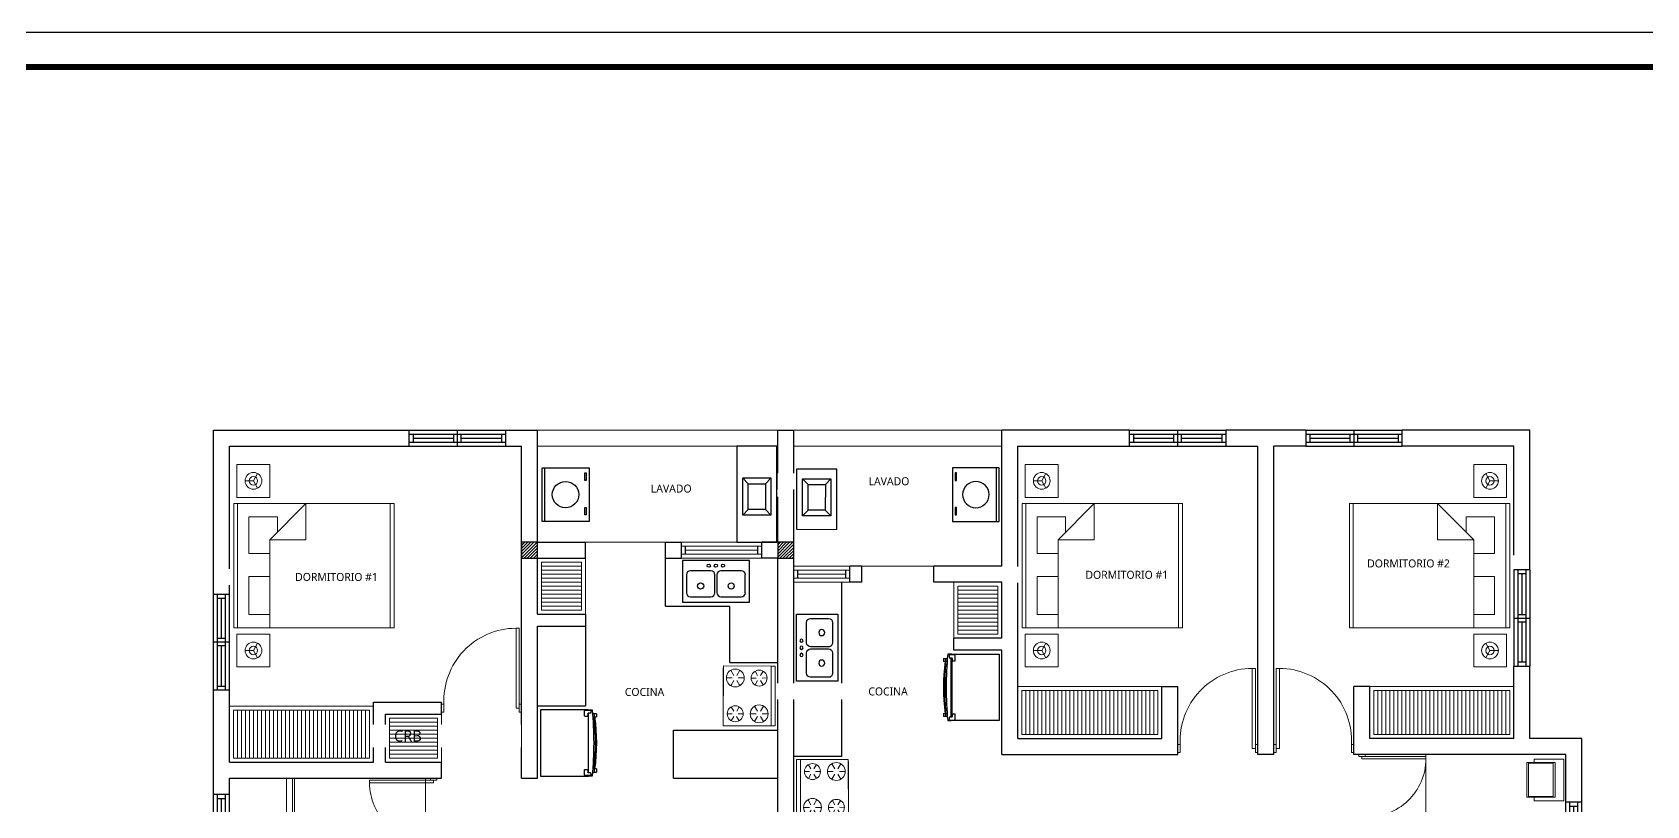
# Model space of a CAD drawing. Header units: feet. Extents: x -417 to 46, y -646 to -218.
# Drawn here: x -80 to -59.83, y -227.68 to -218.01 of the extents above; entities that cross this region are included whole.
import ezdxf

# ---------------------------------------------------------------- set-up
doc = ezdxf.new("R2010")
doc.units = ezdxf.units.FT
doc.header["$MEASUREMENT"] = 0
for name, color, linetype, lineweight in [('A-GENM', 8, 'Continuous', 9), ('A-WALL', 4, 'Continuous', 25), ('closet', 8, 'Continuous', 5), ('FURN', 2, 'Continuous', 30), ('I-FURN', 2, 'Continuous', 0), ('muebles', 2, 'Continuous', 5), ('P-SANR-FIXT', 2, 'Continuous', 9), ('Piso', 8, 'Continuous', 9), ('puertas', 8, 'Continuous', 9), ('TXT', 2, 'Continuous', 9)]:
    doc.layers.add(name, color=color, linetype=linetype, lineweight=lineweight)
for name, color, linetype in [('COCINA', 2, 'Continuous'), ('columna', 9, 'Continuous'), ('MARCO', 7, 'Continuous'), ('PERT-VENT', 2, 'Continuous')]:
    doc.layers.add(name, color=color, linetype=linetype)
doc.styles.add('ads', font='trebuc.ttf', dxfattribs={"height": 0.14})

# ---------------------------------------------------------------- blocks, each defined once
blk = doc.blocks.new('A$C2C3967B4')
at = {"layer": 'COCINA'}
for p, q in [((0.838, 0.52), (0, 0.52)), ((0, 0.52), (0, 0)), ((0.838, 0), (0.838, 0.52)), ((0.051, 0.342), (0.051, 0.119)), ((0.356, 0.393), (0.102, 0.393)), ((0.406, 0.119), (0.406, 0.342)), ((0.432, 0.342), (0.432, 0.119)), ((0.737, 0.393), (0.483, 0.393)), ((0.787, 0.119), (0.787, 0.342)), ((0.102, 0.068), (0.356, 0.068)), ((0.483, 0.068), (0.737, 0.068)), ((0, 0), (0.838, 0))]:
    blk.add_line(p, q, dxfattribs=at)
for centre, radius in [((0.33, 0.456), 0.0201), ((0.419, 0.456), 0.0201), ((0.508, 0.456), 0.0201), ((0.229, 0.202), 0.0381), ((0.61, 0.202), 0.0381)]:
    blk.add_circle(centre, radius, dxfattribs=at)
for centre, start, end in [((0.102, 0.342), 90, 180), ((0.356, 0.342), 0, 90), ((0.483, 0.342), 90, 180), ((0.737, 0.342), 0, 90), ((0.102, 0.119), 180, 270), ((0.356, 0.119), 270, 0), ((0.483, 0.119), 180, 270), ((0.737, 0.119), 270, 0)]:
    blk.add_arc(centre, 0.0508, start, end, dxfattribs=at)
blk = doc.blocks.new('A$C285A50AC')
at = {"layer": 'muebles'}
for p, q in [((0.001, 0.69, -0.889), (0, 0.029, -0.889)), ((0.001, 0.69), (0.001, 0.639)), ((0.763, 0.688), (0.001, 0.69)), ((0.763, 0.688, -0.889), (0.001, 0.69, -0.889)), ((0.001, 0.639), (0.763, 0.637)), ((0.762, 0.028, -0.889), (0.763, 0.688, -0.889)), ((0.763, 0.637), (0.763, 0.688)), ((0, 0.029, -0.889), (0.762, 0.028, -0.889))]:
    blk.add_line(p, q, dxfattribs=at)
at = {"layer": 'muebles', "color": 8}
for p, q in [((0.12, 0.505, 0.003), (0.054, 0.543, 0.003)), ((0.12, 0.467, 0.003), (0.054, 0.429, 0.003)), ((0.153, 0.524, 0.003), (0.153, 0.6, 0.003)), ((0.153, 0.448, 0.003), (0.153, 0.372, 0.003)), ((0.186, 0.505, 0.003), (0.252, 0.543, 0.003)), ((0.186, 0.467, 0.003), (0.252, 0.429, 0.003)), ((0.577, 0.466, 0.003), (0.522, 0.435, 0.003)), ((0.577, 0.504, 0.003), (0.523, 0.536, 0.003)), ((0.61, 0.523, 0.003), (0.611, 0.587, 0.003)), ((0.61, 0.447, 0.003), (0.61, 0.384, 0.003)), ((0.643, 0.504, 0.003), (0.698, 0.536, 0.003)), ((0.643, 0.466, 0.003), (0.698, 0.434, 0.003)), ((0.12, 0.2, 0.003), (0.065, 0.232, 0.003)), ((0.153, 0.219, 0.003), (0.153, 0.283, 0.003)), ((0.186, 0.2, 0.003), (0.241, 0.232, 0.003)), ((0.577, 0.2, 0.003), (0.511, 0.238, 0.003)), ((0.61, 0.219, 0.003), (0.61, 0.295, 0.003)), ((0.643, 0.199, 0.003), (0.709, 0.237, 0.003)), ((0.12, 0.162, 0.003), (0.065, 0.131, 0.003)), ((0.153, 0.143, 0.003), (0.152, 0.08, 0.003)), ((0.186, 0.162, 0.003), (0.241, 0.13, 0.003)), ((0.577, 0.162, 0.003), (0.511, 0.124, 0.003)), ((0.61, 0.142, 0.003), (0.61, 0.066, 0.003)), ((0.643, 0.161, 0.003), (0.709, 0.123, 0.003))]:
    blk.add_line(p, q, dxfattribs=at)
at = {"layer": 'muebles', "extrusion": (-0.001805, -0.999998, 0)}
for p, q in [((0.063, 0.027, -0.622), (0.698, 0.025, -0.622)), ((0.063, 0.027, -0.102), (0.698, 0.025, -0.102))]:
    blk.add_line(p, q, dxfattribs=at)
at = {"layer": 'muebles'}
for centre, radius in [((0.153, 0.486, 0.003), 0.114), ((0.61, 0.485, 0.003), 0.102), ((0.153, 0.181, 0.003), 0.102), ((0.61, 0.181, 0.003), 0.114)]:
    blk.add_circle(centre, radius, dxfattribs=at)
at = {"layer": 'muebles', "color": 8, "extrusion": (-0.001805, -0.999998, 0)}
for centre in [(0.089, -0.038, -0.027), (0.216, -0.038, -0.027), (0.381, -0.038, -0.027), (0.546, -0.038, -0.027), (0.673, -0.038, -0.027)]:
    blk.add_circle(centre, 0.0254, dxfattribs=at)
at = {"layer": 'muebles'}
for points in [[(0, 0.029), (0.001, 0.639), (0.763, 0.637), (0.762, 0.028)], [(0.001, 0.69, 0.254), (0.001, 0.639, 0.254), (0.763, 0.637, 0.254), (0.763, 0.688, 0.254)]]:
    blk.add_3dface(points, dxfattribs=at)
at = {"layer": 'muebles', "color": 8}
for points in [[(0.025, 0.027, -0.076), (0.025, 0.027, -0.533), (0.737, 0.025, -0.533), (0.737, 0.025, -0.076)], [(0.025, 0.027, -0.597), (0.025, 0.027, -0.851), (0.737, 0.025, -0.851), (0.737, 0.025, -0.597)]]:
    blk.add_3dface(points, dxfattribs=at)
blk = doc.blocks.new('A$C007B5363')
at = {"layer": 'COCINA'}
for p, q in [((0, 0.829), (0.594, 0.829)), ((0, 0), (0, 0.829)), ((0.551, 0.816), (0.551, 0.752)), ((0.621, 0.822), (0.557, 0.822)), ((0.594, 0.829), (0.601, 0.829)), ((0.594, 0.822), (0.594, 0.829)), ((0.601, 0.829), (0.601, 0.822)), ((0.645, 0.829), (0.601, 0.829)), ((0.627, 0.791), (0.627, 0.816)), ((0.557, 0.746), (0.582, 0.746)), ((0.589, 0.752), (0.589, 0.778)), ((0.594, 0.045), (0.594, 0.784)), ((0.595, 0.784), (0.621, 0.784)), ((0.601, 0.784), (0.601, 0.044)), ((0.649, 0.778), (0.671, 0.778)), ((0.671, 0.74), (0.651, 0.74)), ((0.654, 0.702), (0.671, 0.702)), ((0.671, 0.778), (0.698, 0.778)), ((0.671, 0.74), (0.671, 0.778)), ((0.671, 0.74), (0.671, 0.778)), ((0.698, 0.74), (0.671, 0.74)), ((0.671, 0.74), (0.671, 0.702)), ((0.671, 0.702), (0.671, 0.74)), ((0.699, 0.74), (0.699, 0.778)), ((0.594, 0), (0, 0)), ((0.551, 0.076), (0.551, 0.013)), ((0.582, 0.083), (0.557, 0.083)), ((0.557, 0.006), (0.621, 0.006)), ((0.589, 0.051), (0.589, 0.076)), ((0.594, 0), (0.594, 0.006)), ((0.594, 0), (0.601, 0)), ((0.621, 0.044), (0.595, 0.044)), ((0.601, 0.006), (0.601, 0)), ((0.601, 0), (0.645, 0)), ((0.627, 0.013), (0.627, 0.038)), ((0.671, 0.051), (0.649, 0.051)), ((0.651, 0.089), (0.671, 0.089)), ((0.671, 0.127), (0.654, 0.127)), ((0.671, 0.127), (0.671, 0.089)), ((0.671, 0.089), (0.671, 0.127)), ((0.671, 0.089), (0.698, 0.089)), ((0.671, 0.051), (0.671, 0.089)), ((0.671, 0.051), (0.671, 0.089)), ((0.698, 0.051), (0.671, 0.051)), ((0.699, 0.051), (0.699, 0.089))]:
    blk.add_line(p, q, dxfattribs=at)
for centre, radius, start, end in [((0.557, 0.816), 0.00635, 90, 180), ((0.621, 0.816), 0.00635, 360, 90), ((-3.851, 0.414), 4.515, 354.7351, 5.2649), ((0.557, 0.752), 0.00635, 180, 270), ((0.582, 0.752), 0.00635, 270, 360), ((0.595, 0.778), 0.00635, 90, 180), ((0.621, 0.791), 0.00635, 270, 360), ((-3.079, 0.414), 3.761, 355.6182, 4.3818), ((-1.675, 0.414), 2.373, 352.1151, 7.8849), ((0.557, 0.076), 0.00635, 90, 180), ((0.557, 0.013), 0.00635, 180, 270), ((0.582, 0.076), 0.00635, 360, 90), ((0.595, 0.051), 0.00635, 180, 270), ((0.621, 0.038), 0.00635, 360, 90), ((0.621, 0.013), 0.00635, 270, 360)]:
    blk.add_arc(centre, radius, start, end, dxfattribs=at)
blk = doc.blocks.new('bath_sink_6127 - bath_sink_6127-V2-Nivel 1')
at = {"layer": 'I-FURN'}
for p, q in [((0.293, 0.297), (-0.127, 0.297)), ((-0.127, 0.297), (-0.127, -0.29)), ((0.395, 0.244), (-0.005, 0.244)), ((-0.005, 0.244), (-0.005, -0.245)), ((0.025, -0.234), (0.025, 0.233)), ((0.025, 0.233), (0.369, 0.233)), ((0.293, 0.244), (0.293, 0.297)), ((0.369, 0.233), (0.369, -0.234)), ((0.395, -0.245), (0.395, 0.244)), ((0.293, -0.29), (-0.127, -0.29)), ((-0.005, -0.245), (0.395, -0.245)), ((0.369, -0.234), (0.025, -0.234)), ((0.293, -0.29), (0.293, -0.245))]:
    blk.add_line(p, q, dxfattribs=at)
blk = doc.blocks.new('A$C3D6C2CD6')
at = {"layer": 'P-SANR-FIXT'}
for p, q in [((0, 1.6), (0.787, 1.6)), ((0, 0.102), (0, 1.6)), ((0.711, 1.6), (0.711, 0.102)), ((0.787, 0), (0.787, 1.6)), ((0.813, 1.6), (0.813, 0)), ((0.324, 0.227), (0.324, 0.317)), ((0.333, 0.317), (0.333, 0.227)), ((0.351, 0.227), (0.351, 0.317)), ((0.36, 0.317), (0.36, 0.227)), ((0.378, 0.227), (0.378, 0.317)), ((0.387, 0.317), (0.387, 0.227)), ((0.711, 0.102), (0, 0.102)), ((0, 0), (0.787, 0)), ((0.124, 0), (0.787, 0)), ((0.813, 0), (0.787, 0)), ((0.813, 0), (0.787, 0))]:
    blk.add_line(p, q, dxfattribs=at)
for centre, radius, start, end in [((0.356, 0.272), 0.0635, 90, 270), ((0.356, 0.272), 0.0635, 90, 270), ((0.328, 0.317), 0.00444, 360, 180), ((0.328, 0.227), 0.00444, 180, 360), ((0.356, 0.317), 0.00444, 360, 180), ((0.356, 0.227), 0.00444, 180, 360), ((0.356, 0.272), 0.0635, 270, 90), ((0.356, 0.272), 0.0635, 270, 90), ((0.383, 0.317), 0.00444, 360, 180), ((0.383, 0.227), 0.00444, 180, 360)]:
    blk.add_arc(centre, radius, start, end, dxfattribs=at)
blk = doc.blocks.new('A$C4D292AF4')
at = {"layer": 'puertas'}
for points in [[(0.03, 0.05), (0.07, 0.05), (0.07, 1.05), (0.03, 1.05)], [(0, 0), (0.03, 0), (0.03, 0.1), (0, 0.1)], [(0.97, 0), (1, 0), (1, 0.1), (0.97, 0.1)]]:
    blk.add_lwpolyline(points, close=True, dxfattribs=at)
blk.add_arc((0.068, 0.147), 0.903, 357.0481, 89.8556, dxfattribs=at)
blk = doc.blocks.new('A$C26A1068B')
at = {"layer": 'muebles', "color": 2, "linetype": 'Continuous'}
for p, q in [((0.45, 2.531, 224.56), (0.038, 2.531, 224.56)), ((0.038, 2.119, 224.56), (0.038, 2.531, 224.56)), ((0.45, 2.119, 224.56), (0.45, 2.531, 224.56)), ((0.45, 2.119, 224.56), (0.038, 2.119, 224.56)), ((0.45, 0.412, 224.56), (0.038, 0.412, 224.56)), ((0.038, 0.412, 224.56), (0.038, 0, 224.56)), ((0.45, 0.412, 224.56), (0.45, 0, 224.56)), ((0.45, 0, 224.56), (0.038, 0, 224.56))]:
    blk.add_line(p, q, dxfattribs=at)
at = {"layer": 'muebles', "color": 8, "linetype": 'Continuous'}
for p, q in [((0.246, 2.326, 224.56), (0.141, 2.326, 224.56)), ((0.246, 2.326, 224.56), (0.298, 2.416, 224.56)), ((0.246, 2.326, 224.56), (0.298, 2.235, 224.56)), ((0.246, 0.206, 224.56), (0.141, 0.206, 224.56)), ((0.246, 0.206, 224.56), (0.298, 0.296, 224.56)), ((0.246, 0.206, 224.56), (0.298, 0.115, 224.56))]:
    blk.add_line(p, q, dxfattribs=at)
at = {"layer": 'muebles', "linetype": 'Continuous'}
for p, q in [((2.003, 2.041, 224.56), (0, 2.041, 224.56)), ((0, 2.041, 224.56), (0, 0.491, 224.56)), ((0.047, 0.491, 224.56), (0.047, 2.041, 224.56)), ((0.45, 1.59, 224.56), (0.901, 2.041, 224.56)), ((0.901, 2.041, 224.56), (0.901, 1.59, 224.56)), ((1.956, 2.041, 224.56), (1.956, 0.491, 224.56)), ((2.003, 0.491, 224.56), (2.003, 2.041, 224.56)), ((0.545, 1.875, 224.56), (0.19, 1.875, 224.56)), ((0.19, 1.875, 224.56), (0.19, 1.417, 224.56)), ((0.545, 1.685, 224.56), (0.545, 1.875, 224.56)), ((0.19, 1.417, 224.56), (0.45, 1.417, 224.56)), ((0.901, 1.59, 224.56), (0.45, 1.59, 224.56)), ((0.45, 0.491, 224.56), (0.45, 1.59, 224.56)), ((0.19, 1.13, 224.56), (0.19, 0.657, 224.56)), ((0.45, 1.13, 224.56), (0.19, 1.13, 224.56)), ((0.19, 0.657, 224.56), (0.45, 0.657, 224.56)), ((0, 0.491, 224.56), (2.003, 0.491, 224.56))]:
    blk.add_line(p, q, dxfattribs=at)
at = {"layer": 'muebles', "color": 8, "linetype": 'Continuous'}
for centre, major_axis in [((0.246, 2.326, 224.56), (-0.074, -0.074)), ((0.246, 0.206, 224.56), (-0.037, 0.037))]:
    blk.add_ellipse(centre, major_axis=major_axis, ratio=1, dxfattribs=at)
at = {"layer": 'muebles', "color": 8, "linetype": 'Continuous', "extrusion": (0, 0, -1)}
for centre, major_axis in [((0.246, 2.326, 224.56), (-0.037, -0.037)), ((0.246, 0.206, 224.56), (-0.074, 0.074))]:
    blk.add_ellipse(centre, major_axis=major_axis, ratio=1, dxfattribs=at)
blk = doc.blocks.new('A$C01EB0BB3')
at = {"layer": 'FURN'}
for p, q in [((0, 0, 224.56), (0, 0.61, 224.56)), ((0, 0.61, 224.56), (0.533, 0.61, 224.56)), ((0.503, 0.61, 224.56), (0.503, 0, 224.56)), ((0.533, 0.61, 224.56), (0.533, 0, 224.56)), ((0.533, 0, 224.56), (0, 0, 224.56))]:
    blk.add_line(p, q, dxfattribs=at)
at = {"layer": 'FURN', "ltscale": 0.02, "elevation": 224.56}
for points in [[(0.047, 0.536), (0.047, 0.45), (0.032, 0.45), (0.032, 0.536)], [(0.047, 0.143), (0.047, 0.057), (0.032, 0.057), (0.032, 0.143)]]:
    blk.add_lwpolyline(points, close=True, dxfattribs=at)
at = {"layer": 'FURN', "ltscale": 0.02}
blk.add_circle((0.267, 0.305, 224.56), 0.15, dxfattribs=at)
blk = doc.blocks.new('A$C153C7E87')
at = {"layer": 'COCINA'}
for p, q in [((0.076, 0.804), (0.143, 0.731)), ((0.427, 0.804), (0.36, 0.731)), ((0.143, 0.411), (0.076, 0.339)), ((0.36, 0.411), (0.427, 0.339))]:
    blk.add_line(p, q, dxfattribs=at)
at = {"layer": 'COCINA', "extrusion": (1.60732e-15, -2.48059e-15, -1)}
for points in [[(-0.502, 1.2), (0, 1.2), (0, 0), (-0.502, 0)], [(-0.427, 0.339), (-0.076, 0.339), (-0.076, 0.804), (-0.427, 0.804)], [(-0.36, 0.411), (-0.143, 0.411), (-0.143, 0.731), (-0.36, 0.731)]]:
    blk.add_lwpolyline(points, close=True, dxfattribs=at)
blk = doc.blocks.new('A$C72735B25')
at = {"layer": 'PERT-VENT', "extrusion": (-1.27878e-17, -1.31713e-15, -1)}
for p, q in [((0, 0), (0, 1.203)), ((0.05, 0), (0.05, 1.203)), ((0.1, 0.648), (0.1, 1.149)), ((0.15, 0), (0.15, 1.203)), ((0.2, 0), (0.2, 1.203)), ((0.15, 0.648), (0.05, 0.648)), ((0.2, 0.602), (0, 0.602)), ((0.15, 0.555), (0.05, 0.555)), ((0.1, 0.05), (0.1, 0.555)), ((0.05, 0.05), (0.15, 0.05))]:
    blk.add_line(p, q, dxfattribs=at)
at = {"layer": 'PERT-VENT', "extrusion": (-1.27878e-17, 1.31713e-15, -1)}
blk.add_line((0.05, 1.153), (0.15, 1.153), dxfattribs=at)
blk = doc.blocks.new('A$C559373E3')
at = {"layer": 'PERT-VENT', "extrusion": (-1.27878e-17, -1.31713e-15, -1)}
for p, q in [((0, 0), (0, 0.8)), ((0.05, 0), (0.05, 0.8)), ((0.1, 0.448), (0.1, 0.746)), ((0.15, 0), (0.15, 0.8)), ((0.2, 0), (0.2, 0.8)), ((0.15, 0.448), (0.05, 0.448)), ((0.2, 0.402), (0, 0.402)), ((0.15, 0.355), (0.05, 0.355)), ((0.1, 0.05), (0.1, 0.355)), ((0.05, 0.05), (0.15, 0.05))]:
    blk.add_line(p, q, dxfattribs=at)
at = {"layer": 'PERT-VENT', "extrusion": (-1.27878e-17, 1.31713e-15, -1)}
blk.add_line((0.05, 0.75), (0.15, 0.75), dxfattribs=at)
blk = doc.blocks.new('A$C012446DC')
at = {"layer": 'Piso'}
h = blk.add_hatch(dxfattribs=at)
h.set_pattern_fill('ANSI31', color=256, scale=0.008571, angle=180)
h.set_pattern_definition([(225, (206536.064322, 1154820.960068), (0.0192434059784, -0.0192434059784), [])])
h.paths.add_polyline_path([(0, 0), (0.2, 0), (0.2, 0.2), (0, 0.2)])
at = {"layer": 'columna'}
blk.add_lwpolyline([(0.2, 0.2), (0, 0.2), (0, 0), (0.2, 0)], close=True, dxfattribs=at)
blk = doc.blocks.new('A$C387E0859')
for p in [(0, 8.7), (3.2, 8.7), (0, 0), (3.2, 0), (6, 0), (9.2, 0)]:
    blk.add_blockref('A$C012446DC', p)

msp = doc.modelspace()

# ---------------------------------------------------------------- hatches: boundary and pattern name
at = {"layer": 'closet'}
h = msp.add_hatch(dxfattribs=at)
h.set_pattern_fill('ANSI31', color=256, scale=0.4, angle=315, style=0)
h.set_pattern_definition([(0, (-73.638263, -225.2367), (2e-17, 0.05), [])])
h.paths.add_polyline_path([(-73.6383, -225.2367), (-73.1383, -225.2367), (-73.1383, -224.6367), (-73.6383, -224.6367)])
h = msp.add_hatch(dxfattribs=at)
h.set_pattern_fill('ANSI31', color=256, scale=0.4, angle=315, style=0)
h.set_pattern_definition([(0, (-68.438263, -225.53664), (2e-17, 0.05), [])])
h.paths.add_polyline_path([(-68.4383, -225.5366), (-67.9383, -225.5366), (-67.9383, -224.9367), (-68.4383, -224.9367)])
h = msp.add_hatch(dxfattribs=at)
h.set_pattern_fill('ANSI31', color=256, scale=0.4, angle=45, style=0)
h.set_pattern_definition([(90, (-67.638263, -226.78904), (-0.05, 7e-18), [])])
h.paths.add_polyline_path([(-67.6383, -226.789), (-65.9383, -226.789), (-65.9383, -226.239), (-67.6383, -226.239)])
h = msp.add_hatch(dxfattribs=at)
h.set_pattern_fill('ANSI31', color=256, scale=0.4, angle=45, style=0)
h.set_pattern_definition([(90, (-63.238263, -226.78904), (-0.05, 7e-18), [])])
h.paths.add_polyline_path([(-63.2383, -226.789), (-61.5382, -226.789), (-61.5382, -226.239), (-63.2383, -226.239)])

# ---------------------------------------------------------------- linework, layer by layer
at = {"layer": 'A-GENM'}
for p, q in [((-73.6883, -222.9867), (-70.6883, -222.9867)), ((-70.4883, -222.9867), (-70.4883, -222.9867)), ((-67.8883, -222.9867), (-70.4883, -222.9867)), ((-73.6883, -223.1867), (-70.6883, -223.1867)), ((-67.8883, -223.1867), (-70.4883, -223.1867)), ((-67.8883, -227.039), (-67.8883, -227.039))]:
    msp.add_line(p, q, dxfattribs=at)
at = {"layer": 'A-WALL'}
for p, q in [((-77.7383, -222.9867), (-75.2915, -222.9867)), ((-77.7383, -225.0335), (-77.7383, -222.9867)), ((-77.7383, -222.9867), (-75.2915, -222.9867)), ((-74.0883, -222.9867), (-73.6883, -222.9867)), ((-73.6883, -224.3867), (-73.6883, -222.9867)), ((-70.6883, -224.3867), (-70.6883, -222.9867)), ((-70.6883, -222.9867), (-70.4883, -222.9867)), ((-70.4883, -228.4867), (-70.4883, -222.9867)), ((-66.2915, -222.9867), (-67.8883, -222.9867)), ((-67.8883, -224.6867), (-67.8883, -222.9867)), ((-64.0883, -222.9867), (-65.0883, -222.9867)), ((-61.2882, -222.9867), (-62.8851, -222.9867)), ((-61.2882, -224.7335), (-61.2882, -222.9867)), ((-77.5383, -225.0335), (-77.5383, -223.1867)), ((-77.5383, -223.1867), (-75.2915, -223.1867)), ((-74.0883, -223.1867), (-73.8883, -223.1867)), ((-73.8883, -227.3367), (-73.8883, -223.1867)), ((-67.6883, -226.839), (-67.6883, -223.1867)), ((-67.6883, -223.1867), (-66.2915, -223.1867)), ((-65.0883, -223.1867), (-64.6883, -223.1867)), ((-64.6883, -227.039), (-64.6883, -223.1867)), ((-64.4883, -227.039), (-64.4883, -223.1867)), ((-64.0883, -223.1867), (-64.4883, -223.1867)), ((-61.4882, -223.1867), (-62.8851, -223.1867)), ((-61.4882, -224.7335), (-61.4882, -223.1867)), ((-73.6883, -224.3867), (-73.0883, -224.3867)), ((-73.0883, -224.5867), (-73.0883, -224.3867)), ((-72.0883, -224.5867), (-72.0883, -224.3867)), ((-72.0883, -224.3867), (-71.8883, -224.3867)), ((-71.8883, -224.5867), (-71.8883, -224.3867)), ((-70.8883, -224.5867), (-70.8883, -224.3867)), ((-70.6883, -224.3867), (-70.8883, -224.3867)), ((-73.6883, -224.5867), (-73.0883, -224.5867)), ((-73.6883, -225.2867), (-73.6883, -224.5867)), ((-72.0883, -224.5867), (-71.8883, -224.5867)), ((-70.6883, -224.5867), (-70.8883, -224.5867)), ((-70.6883, -232.0867), (-70.6883, -224.5867)), ((-69.7883, -224.8867), (-69.7883, -224.6867)), ((-69.6383, -224.6867), (-69.7883, -224.6867)), ((-69.6383, -224.8867), (-69.6383, -224.6867)), ((-67.8883, -224.6867), (-68.7383, -224.6867)), ((-68.7383, -224.8867), (-68.7383, -224.6867)), ((-69.6383, -224.8867), (-69.7883, -224.8867)), ((-67.8883, -224.8867), (-68.7383, -224.8867)), ((-67.8883, -225.5866), (-67.8883, -224.8867)), ((-73.6883, -225.2867), (-73.0883, -225.2867)), ((-73.0883, -225.2867), (-73.0883, -225.4367)), ((-73.6883, -225.4367), (-73.0883, -225.4367)), ((-67.8883, -225.5866), (-68.4883, -225.5866)), ((-68.4883, -225.7366), (-68.4883, -225.5866)), ((-67.8883, -225.7366), (-68.4883, -225.7366)), ((-67.8883, -227.039), (-67.8883, -225.7366)), ((-61.4882, -226.839), (-61.4882, -225.9367)), ((-61.2882, -226.839), (-61.2882, -225.9367)), ((-77.7383, -227.5351), (-77.7383, -226.2367)), ((-77.5383, -227.1367), (-77.5383, -226.2367)), ((-65.8883, -226.839), (-65.8883, -226.189)), ((-65.8883, -226.189), (-65.6883, -226.189)), ((-65.6883, -227.039), (-65.6883, -226.189)), ((-63.4883, -227.039), (-63.4883, -226.189)), ((-63.2883, -226.189), (-63.4883, -226.189)), ((-63.2883, -226.839), (-63.2883, -226.189)), ((-75.7383, -227.1367), (-75.7383, -226.3867)), ((-75.7383, -226.3867), (-74.8883, -226.3867)), ((-75.5883, -227.1367), (-75.5883, -226.5367)), ((-75.5883, -226.5367), (-74.8883, -226.5367)), ((-74.8883, -226.5367), (-74.8883, -226.3867)), ((-67.6883, -226.839), (-65.8883, -226.839)), ((-61.4882, -226.839), (-63.2883, -226.839)), ((-60.6383, -226.839), (-61.2882, -226.839)), ((-60.6383, -227.6367), (-60.6383, -226.839)), ((-77.5383, -227.1367), (-75.7383, -227.1367)), ((-75.5883, -227.1367), (-74.8883, -227.1367)), ((-74.8883, -227.3367), (-74.8883, -227.1367)), ((-67.8883, -227.039), (-65.6883, -227.039)), ((-64.4883, -227.039), (-64.6883, -227.039)), ((-60.8383, -227.039), (-63.4883, -227.039)), ((-60.8383, -227.6367), (-60.8383, -227.039)), ((-77.5383, -227.5351), (-77.5383, -227.3367)), ((-77.5383, -227.3367), (-74.8883, -227.3367)), ((-73.8883, -227.3367), (-73.6883, -227.3367))]:
    msp.add_line(p, q, dxfattribs=at)
at = {"layer": 'A-WALL', "extrusion": (-6.28888e-16, -1.94037e-15, -1)}
for p, q in [((-75.2915, -223.1867), (-75.2915, -222.9867)), ((-74.0883, -222.9867), (-74.0883, -223.1867)), ((-66.2915, -223.1867), (-66.2915, -222.9867)), ((-65.0883, -222.9867), (-65.0883, -223.1867))]:
    msp.add_line(p, q, dxfattribs=at)
at = {"layer": 'A-WALL', "extrusion": (6.10446e-16, -1.94037e-15, -1)}
for p, q in [((-64.0883, -222.9867), (-64.0883, -223.1867)), ((-62.8851, -223.1867), (-62.8851, -222.9867))]:
    msp.add_line(p, q, dxfattribs=at)
at = {"layer": 'A-WALL', "extrusion": (-1.27878e-17, -1.31713e-15, -1)}
for p, q in [((-77.7383, -225.0335), (-77.5383, -225.0335)), ((-77.5383, -226.2367), (-77.7383, -226.2367)), ((-77.7383, -227.5351), (-77.5383, -227.5351))]:
    msp.add_line(p, q, dxfattribs=at)
at = {"layer": 'A-WALL', "extrusion": (-5.65398e-18, -1.31713e-15, -1)}
for p, q in [((-61.4882, -225.9367), (-61.2882, -225.9367)), ((-60.6383, -227.6367), (-60.8383, -227.6367))]:
    msp.add_line(p, q, dxfattribs=at)
at = {"layer": 'closet'}
for p, q in [((-73.0883, -224.3867), (-72.0883, -224.3867)), ((-73.0883, -224.5867), (-73.0883, -225.2867)), ((-69.6383, -224.6867), (-68.7383, -224.6867)), ((-68.4883, -225.5866), (-68.4883, -224.8867)), ((-67.6883, -226.189), (-65.8883, -226.189)), ((-61.4882, -226.189), (-63.2883, -226.189)), ((-77.5383, -226.4367), (-75.7383, -226.4367)), ((-74.8883, -227.1367), (-74.8883, -226.5367)), ((-62.5883, -227.839), (-62.5883, -227.039)), ((-75.0883, -228.1367), (-75.0883, -227.3367))]:
    msp.add_line(p, q, dxfattribs=at)
for points in [[(-73.6383, -225.2367), (-73.1383, -225.2367), (-73.1383, -224.6367), (-73.6383, -224.6367)], [(-68.4383, -225.5366), (-67.9383, -225.5366), (-67.9383, -224.9367), (-68.4383, -224.9367)], [(-67.6383, -226.789), (-65.9383, -226.789), (-65.9383, -226.239), (-67.6383, -226.239)], [(-63.2383, -226.789), (-61.5382, -226.789), (-61.5382, -226.239), (-63.2383, -226.239)]]:
    msp.add_lwpolyline(points, close=True, dxfattribs=at)
at = {"layer": 'COCINA'}
for p, q in [((-70.3095, -223.9848), (-70.3765, -224.0575)), ((-70.093, -223.9849), (-70.026, -224.0576)), ((-72.0883, -225.1867), (-72.0883, -224.5867)), ((-69.8883, -227.0625), (-69.8883, -224.8867)), ((-72.0883, -225.1867), (-71.2883, -225.1867)), ((-71.2883, -225.8904), (-71.2883, -225.1867)), ((-71.2883, -225.8904), (-70.6883, -225.8904)), ((-71.9883, -227.3367), (-71.9883, -226.7367)), ((-71.9883, -226.7367), (-70.6883, -226.7367)), ((-69.8883, -227.0625), (-70.4883, -227.0625)), ((-71.9883, -227.3367), (-70.6883, -227.3367))]:
    msp.add_line(p, q, dxfattribs=at)
at = {"layer": 'PERT-VENT', "lineweight": 15}
for p, q in [((-71.8883, -224.3867), (-70.8883, -224.3867)), ((-71.8883, -224.4367), (-70.8883, -224.4367)), ((-71.8383, -224.4867), (-70.9383, -224.4867)), ((-71.8883, -224.5367), (-70.8883, -224.5367)), ((-71.8883, -224.5867), (-70.8883, -224.5867)), ((-69.7883, -224.6867), (-70.4883, -224.6867)), ((-69.7883, -224.7367), (-70.4883, -224.7367)), ((-69.7883, -224.8367), (-70.4883, -224.8367)), ((-69.7883, -224.8867), (-70.4883, -224.8867)), ((-69.8383, -224.7867), (-70.4383, -224.7867))]:
    msp.add_line(p, q, dxfattribs=at)
at = {"layer": 'PERT-VENT'}
for p, q in [((-71.8383, -224.5367), (-71.8383, -224.4367)), ((-70.9383, -224.5367), (-70.9383, -224.4367)), ((-70.4383, -224.8367), (-70.4383, -224.7367)), ((-69.8383, -224.8367), (-69.8383, -224.7367))]:
    msp.add_line(p, q, dxfattribs=at)

# ---------------------------------------------------------------- block references
at = {"rotation": 270}
for p in [(-75.2915, -222.9867), (-66.2915, -222.9867), (-64.0883, -222.9867)]:
    msp.add_blockref('A$C72735B25', p, dxfattribs=at)
at = {"extrusion": (3.56775e-15, 5.02252e-16, -1), "xscale": -1}
msp.add_blockref('A$C2C3967B4', (71.8798, -225.1358), dxfattribs=at)
for name, p in [('A$C72735B25', (-77.7383, -226.2367)), ('A$C3D6C2CD6', (-77.5383, -228.9367)), ('A$C559373E3', (-77.7383, -228.3383)), ('A$C559373E3', (-60.8383, -228.4367))]:
    msp.add_blockref(name, p)
at = {"extrusion": (1.60776e-15, -2.47805e-15, -1), "xscale": -0.9799999999999965, "yscale": 0.9799999999999898, "zscale": 0.9799999999999965, "rotation": 269.8075498061957}
msp.add_blockref('A$C285A50AC', (69.7766, -227.8487), dxfattribs=at)
at = {"layer": 'COCINA', "extrusion": (-1.63751e-15, -2.48074e-15, -1), "rotation": 180.0000000000032}
msp.add_blockref('A$C007B5363', (73.6517, -226.4801), dxfattribs=at)
at = {"layer": 'I-FURN', "xscale": 0.8877811220785607, "yscale": 0.8877811220785607, "zscale": 0.8877811220785607, "rotation": 180.0471946921292}
msp.add_blockref('bath_sink_6127 - bath_sink_6127-V2-Nivel 1', (-60.9773, -227.355), dxfattribs=at)
at = {"layer": 'puertas', "extrusion": (-6.28888e-16, -1.94037e-15, -1), "xscale": 1.000288939019299, "yscale": 1.000288939019299, "zscale": 1.000288939019299}
for p in [(73.888, -226.5117), (64.688, -227.0141)]:
    msp.add_blockref('A$C4D292AF4', p, dxfattribs=at)
at = {"layer": 'puertas', "extrusion": (6.28888e-16, -1.94037e-15, -1), "xscale": -1.000288939019299, "yscale": 1.000288939019299, "zscale": 1.000288939019297}
msp.add_blockref('A$C4D292AF4', (64.4886, -227.0141), dxfattribs=at)
at = {"layer": 'puertas', "extrusion": (-1.94037e-15, -6.28888e-16, -1), "xscale": -0.8002311512154279, "yscale": 0.8002311512154421, "zscale": 0.8002311512154375, "rotation": 90}
msp.add_blockref('A$C4D292AF4', (63.4283, -227.0388), dxfattribs=at)
at = {"layer": 'puertas', "extrusion": (1.94037e-15, -6.28888e-16, -1), "xscale": 0.8002311512154279, "yscale": 0.8002311512154279, "zscale": 0.8002311512154279, "rotation": 270}
msp.add_blockref('A$C4D292AF4', (74.9483, -227.3365), dxfattribs=at)

# ---------------------------------------------------------------- texts
at = {"layer": 'TXT', "insert": (-72.3523, -226.2075), "char_height": 0.1, "width": 2.688, "attachment_point": 2, "style": 'ads', "bg_fill": 2}
msp.add_mtext('COCINA', dxfattribs=at)

# ---------------------------------------------------------------- next in the draw order: linework, layer by layer
at = {"layer": 'A-WALL'}
msp.add_line((-73.6883, -227.3367), (-73.6883, -225.4367), dxfattribs=at)
at = {"layer": 'COCINA'}
for p, q in [((-73.0883, -225.4367), (-73.0883, -226.4367)), ((-73.0883, -226.4367), (-73.6883, -226.4367))]:
    msp.add_line(p, q, dxfattribs=at)

# ---------------------------------------------------------------- next in the draw order: texts
at = {"layer": 'TXT', "width": 2.688, "attachment_point": 2, "style": 'ads', "bg_fill": 2}
for s, insert, char_height in [('LAVADO', (-72.0189, -223.6658), 0.1), ('DORMITORIO #1', (-76.2011, -224.7704), 0.1), ('DORMITORIO #1', (-66.326, -224.7435), 0.1), ('DORMITORIO #2', (-62.8059, -224.6015), 0.1), ('COCINA', (-69.3098, -226.201), 0.1), ('CRB', (-75.3087, -226.7379), 0.14)]:
    msp.add_mtext(s, dxfattribs=dict(at, insert=insert, char_height=char_height))

# ---------------------------------------------------------------- next in the draw order: hatches: boundary and pattern name
at = {"layer": 'closet'}
h = msp.add_hatch(dxfattribs=at)
h.set_pattern_fill('ANSI31', color=256, scale=0.4, angle=45, style=0)
h.set_pattern_definition([(90, (-77.488263, -229.7867), (-0.05, 7e-18), [])])
h.paths.add_polyline_path([(-77.4883, -227.0867), (-75.7883, -227.0867), (-75.7883, -226.4867), (-77.4883, -226.4867)])
h = msp.add_hatch(dxfattribs=at)
h.set_pattern_fill('ANSI31', color=256, scale=0.4, angle=315, style=0)
h.set_pattern_definition([(0, (-75.538263, -227.0867), (2e-17, 0.05), [])])
h.paths.add_polyline_path([(-75.5383, -227.0867), (-74.9383, -227.0867), (-74.9383, -226.4867), (-75.5383, -226.4867)])

# ---------------------------------------------------------------- next in the draw order: linework, layer by layer
at = {"layer": 'A-WALL', "extrusion": (-5.65398e-18, -1.31713e-15, -1)}
msp.add_line((-61.2882, -224.7335), (-61.4882, -224.7335), dxfattribs=at)
at = {"layer": 'closet'}
for points in [[(-77.4883, -227.0867), (-75.7883, -227.0867), (-75.7883, -226.4867), (-77.4883, -226.4867)], [(-75.5383, -227.0867), (-74.9383, -227.0867), (-74.9383, -226.5867), (-75.5383, -226.5867)]]:
    msp.add_lwpolyline(points, close=True, dxfattribs=at)

# ---------------------------------------------------------------- next in the draw order: block references
for name, p in [('A$C26A1068B', (-77.485, -225.9453)), ('A$C26A1068B', (-67.635, -225.9453)), ('A$C387E0859', (-73.8883, -233.2867))]:
    msp.add_blockref(name, p)
at = {"xscale": 1.099999999999994, "yscale": 1.099999999999994, "zscale": 1.099999999999994, "rotation": 180}
msp.add_blockref('A$C01EB0BB3', (-73.0456, -223.4565), dxfattribs=at)
at = {"xscale": -1}
msp.add_blockref('A$C26A1068B', (-61.5416, -225.9453), dxfattribs=at)
at = {"rotation": 180}
msp.add_blockref('A$C72735B25', (-61.2882, -224.7335), dxfattribs=at)
at = {"extrusion": (-5.52346e-16, -3.5682e-15, -1), "rotation": 270.0000000000065}
msp.add_blockref('A$C2C3967B4', (69.9349, -225.2867), dxfattribs=at)
at = {"extrusion": (-1.65786e-15, -2.47805e-15, -1), "xscale": 0.9799999999999969, "yscale": 0.9799999999999969, "zscale": 0.9799999999999969, "rotation": 90.19245019381091}
msp.add_blockref('A$C285A50AC', (71.3974, -226.6798), dxfattribs=at)
at = {"layer": 'COCINA', "extrusion": (1.58742e-15, -2.48023e-15, -1), "xscale": -1, "rotation": 180}
msp.add_blockref('A$C007B5363', (67.9192, -225.7871), dxfattribs=at)

# ---------------------------------------------------------------- next in the draw order: texts
at = {"layer": 'TXT', "insert": (-69.2979, -223.5743), "char_height": 0.1, "width": 2.688, "attachment_point": 2, "style": 'ads', "bg_fill": 2}
msp.add_mtext('LAVADO', dxfattribs=at)

# ---------------------------------------------------------------- next in the draw order: linework, layer by layer
at = {"layer": 'COCINA'}
for p, q in [((-70.3764, -223.5924), (-70.3094, -223.6652)), ((-70.0259, -223.5925), (-70.0929, -223.6652))]:
    msp.add_line(p, q, dxfattribs=at)
at = {"layer": 'COCINA', "extrusion": (1.6068e-15, -2.48092e-15, -1)}
for points in [[(69.9502, -223.4754), (70.4525, -223.4753), (70.4526, -224.2253), (69.9504, -224.2254)], [(70.026, -224.0576), (70.3765, -224.0575), (70.3764, -223.5924), (70.0259, -223.5925)], [(70.093, -223.9849), (70.3095, -223.9848), (70.3094, -223.6652), (70.0929, -223.6652)]]:
    msp.add_lwpolyline(points, close=True, dxfattribs=at)
at = {"layer": 'MARCO'}
msp.add_lwpolyline([(-112.2526, -218.0141), (-47.7526, -218.0141), (-47.7526, -260.0141), (-112.2526, -260.0141)], close=True, dxfattribs=at)
at = {"layer": 'MARCO', "const_width": 0.075}
msp.add_lwpolyline([(-54.925, -218.4482), (-111.8185, -218.4482), (-111.8185, -259.5801), (-54.925, -259.5801)], close=True, dxfattribs=at)

# ---------------------------------------------------------------- next in the draw order: block references
at = {"xscale": -1.100000000000023, "yscale": 1.099999999999994, "zscale": 1.100000000000001, "rotation": 180}
msp.add_blockref('A$C01EB0BB3', (-68.5059, -223.4565), dxfattribs=at)
at = {"layer": 'FURN'}
msp.add_blockref('A$C153C7E87', (-71.2005, -224.3867), dxfattribs=at)

doc.saveas('drawing.dxf')
